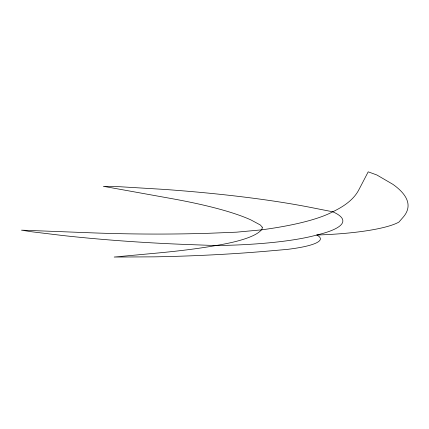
<?xml version="1.0" encoding="UTF-8"?>
<svg xmlns="http://www.w3.org/2000/svg" width="429" height="429" viewBox="0 0 429 429"><rect width="100%" height="100%" fill="white"/><g stroke="black" fill="none" stroke-linecap="round" stroke-linejoin="round"><path stroke-width="0.64" d="M262.269 227.209L261.969 229.365L261.379 229.874A186.561 31.966 1.6 0 1 215.846 245.549C195.254 249.169 174.464 251.474 153.652 253.389L114.135 257.046L154.22 256.853A463.175 100.064 2.4 0 0 267.819 251.094L287.248 249.399A83.006 13.133 -0.1 0 0 316.768 235.017A95.141 16.994 -0.9 0 0 398.932 222.072L403.158 217.208A408.73 76.362 2.5 0 0 392.851 184.304L376.855 174.984L368.205 171.831L359.196 189.125C353.845 199.925 343.302 206.687 332.775 211.797A214.95 43.275 1.2 0 1 261.379 229.874L236.647 232.164L209.02 233.274A455.18 117.873 1.8 0 1 90.401 232.791L21.45 230.159L31.751 231.778L62.87 235.532A539.382 140.53 -1.1 0 0 189.934 244.61L215.846 245.549A134.904 23.643 0.3 0 0 316.768 235.017A136.191 24.099 0.2 0 0 332.775 211.797L310.886 207.47A321.085 48.809 1.5 0 0 164.763 189.441L119.782 186.728L103.341 186.304L171.037 198.498A294.455 45.978 2.4 0 1 250.922 219.927L260.333 224.984L262.269 227.209"/></g></svg>
